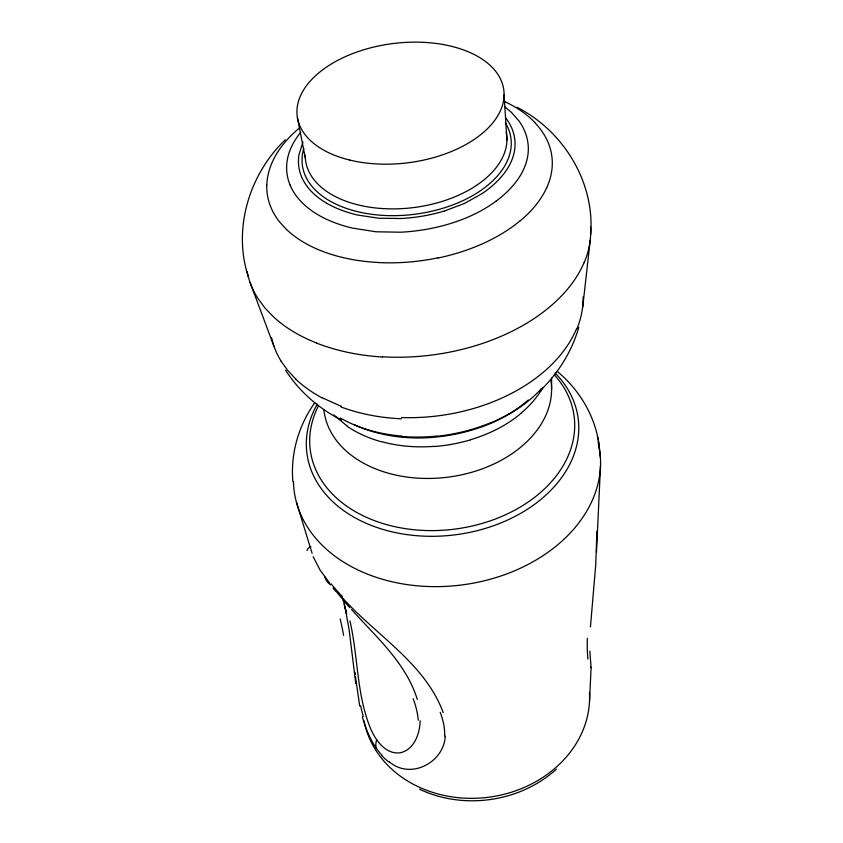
<?xml version="1.0" encoding="UTF-8"?>
<svg xmlns="http://www.w3.org/2000/svg" width="843" height="843" viewBox="0 0 843 843"><rect width="100%" height="100%" fill="white"/><g stroke="black" fill="none" stroke-linecap="round" stroke-linejoin="round"><path stroke-width="1.26" d="M589.542 700.775L591.091 667.487L589.826 651.123M590.648 234.691C595.01 182.13 563.419 130.939 516.991 107.251M590.448 626.95L595.759 564.462L596.907 531.248M596.496 551.754L600.49 466.137M420.141 720.744C419.877 733.6 414.261 749.785 400.13 752.82C385.936 754.548 376.147 741.039 371.004 729.595C356.452 695.201 358.254 656.876 349.95 620.954M582.671 307.505L590.216 240.244M445.252 736.181C443.903 762.673 410.541 779.933 389.508 761.977M591.091 667.656L590.585 667.171M578.793 327.274C571.828 351.552 558.066 373.681 539.783 391.068M302.974 142.035L298.938 154.817A110.77 66.428 -7.2 0 0 301.678 177.03C306.641 188.621 316.483 197.41 327.253 203.563M540.669 391.352L543.061 387.39M314.65 402.922C298.548 425.567 290.361 453.924 292.9 481.648M300.761 132.309C294.112 140.359 288.938 149.875 287.242 160.254A123.742 74.426 -7.1 0 0 290.118 185.133M285.292 139.78C249.233 174.29 232.531 228.959 248.39 277.01M556.369 769.216C520.078 802.136 463.819 810.176 419.593 789.269M520.816 413.523C506.158 425.789 488.677 434.324 470.426 439.73M496 201.224C480.499 212.647 462.544 220.381 444.029 225.397A124.501 74.953 -7.2 0 1 400.688 232.204L376.02 231.783L352.806 228.168A123.658 74.374 -7.1 0 1 318.443 215.049C306.462 208.052 295.545 198.147 290.108 185.133M444.598 210.95L464.514 203.426L481.869 193.742A111.676 66.882 -7.3 0 0 504.304 173.152C510.679 164.764 515.168 154.554 515.073 143.879A111.445 66.808 -7.2 0 0 506.896 119.516L505.515 117.683M434.303 446.358C416.537 447.707 398.497 446.358 381.31 441.574M432.301 437.454C413.049 438.887 393.502 437.391 374.861 432.238A129.548 89.063 -6.9 0 1 353.691 424.461M341.236 406.294L321.973 397.685M341.478 420.035C318.875 408.686 299.276 391.479 285.545 370.203M347.474 426.347L333.754 414.882M504.683 106.724L511.09 112.045L518.909 120.886A124.616 75.101 -7.4 0 1 528.108 144.532C529.488 157.662 524.43 170.655 516.633 181.034A124.764 75.122 -7.2 0 1 495.979 201.214M557.097 371.268C580.437 390.583 596.928 418.887 599.521 449.298M295.703 379.002L287.611 370.309L281.014 361.099M341.194 596.401C375.188 634.927 424.777 662.693 443.239 712.683M351.51 609.478C376.199 637.013 406.073 662.988 417.296 699.427M350.003 607.824L342.543 599.478M381.942 755.233C372.026 744.527 366.273 730.733 362.374 716.845M329.824 583.388L319.961 569.868L313.164 556.654M335.598 591.185L333.069 587.992M250.023 282.363L274.059 346.568M296.388 502.08L312.1 553.271M344.197 604.02L346.589 613.651L343.101 599.478M359.729 706.012L355.451 676.813M345.23 608.151L349.128 629.763L355.778 683.568M297.41 117.651L305.377 158.368M598.066 437.917L600.416 457.665M355.008 672.271L355.219 674.526M504.093 94.774L506.938 140.149M551.596 378.064L551.596 389.708M589.457 692.345A113.794 96.776 -7.2 0 1 488.213 797.278A113.794 96.776 -7.2 0 1 364.018 720.86M555.052 372.975A136.735 99.632 -7.2 0 1 455.842 534.736A136.735 99.632 -7.2 0 1 317.274 404.06M554.262 374.766A132.983 96.745 -7.2 0 1 455.873 528.972A132.983 96.745 -7.2 0 1 318.011 406.663M550.953 380.762A114.49 81.402 -7.2 0 1 447.781 477.191A114.49 81.402 -7.2 0 1 323.817 409.487M598.109 442.259A154.1 114.711 -7.2 0 1 462.185 584.905A154.1 114.711 -7.2 0 1 293.469 481.954M432.301 437.359A131.698 90.812 -7.1 0 0 477.475 428.339C493.155 423.281 508.044 415.715 521.185 405.778A131.835 91.139 -7.1 0 0 528.329 400.014M381.205 441.732A120.812 84.458 -8.1 0 1 347.348 426.442M470.489 439.867A121.75 84.015 -7.7 0 1 434.303 446.505M540.584 391.331A121.813 83.731 -7.7 0 1 520.7 413.46M281.077 361.089A153.595 101.666 -5 0 1 271.636 337.843M583.071 297.042A155.597 106.049 -8.6 0 1 576.865 328.981M576.464 328.918A159.475 109.063 -7.2 0 1 401.637 417.559M401.384 418.792A155.755 105.449 -6 0 1 340.741 406.842M321.868 397.77A153.584 101.908 -5.2 0 1 295.608 379.044M541.322 388.771A132.056 89.474 -7.5 0 1 534.736 395.399A133.468 90.19 -7.8 0 1 509.467 413.839M509.351 413.744A132.098 88.968 -8 0 1 491.3 422.649M491.184 422.491A133.468 89.906 -8 0 1 457.844 432.923A132.098 89.453 -7.9 0 1 436.748 436.316M436.727 436.084A133.689 90.844 -7.9 0 1 401.605 436.453M401.721 436.063A133.015 91.202 -8 0 1 340.33 417.98M506.2 132.045A101.35 60.538 -7.2 0 1 411.921 207.778A101.35 60.538 -7.2 0 1 305.271 155.27M505.41 122.92A105.154 63.014 -7.2 0 1 414.566 214.291A105.154 63.014 -7.2 0 1 303.807 148.41M266.778 185.207A142.035 86.861 -7.7 0 0 279.655 222.046L286.314 229.296A142.024 86.703 -7.6 0 0 325.071 252.278A142.994 86.892 -7.4 0 0 378.496 262.51M266.809 185.207A143.036 87.461 -7.5 0 1 278.19 151.329A144.069 88.23 -7.2 0 1 299.202 128.22M503.903 101.223A141.708 86.039 -6.8 0 1 534.884 122.509M534.725 122.572A142.056 86.112 -6.7 0 1 551.343 153.12A142.941 86.713 -6.9 0 1 546.707 187.736M546.685 187.736A143.911 87.219 -7.2 0 1 519.646 221.319M519.551 221.277A144.638 87.461 -7.4 0 1 438.054 258.021M437.981 257.832A143.921 87.071 -7.4 0 1 378.486 262.552M247.178 271.615A171.614 109.853 -7 0 0 257.568 297.927L264.744 307.758L273.617 317A171.603 109.875 -7.1 0 0 296.083 333.248A169.907 108.873 -7.1 0 0 316.631 343.027M590.543 226.978A172.267 110.507 -7.3 0 1 584.136 262.647M584.062 262.637A174.301 111.824 -7.2 0 1 382.469 356.81M382.416 356.989A172.372 110.612 -7.1 0 1 316.578 343.08M444.588 210.94A111.497 66.745 -7.2 0 1 400.72 218.516L378.739 218.232L358.001 215.102A110.696 66.334 -7.2 0 1 327.263 203.563M587.95 659.005A194.459 21.022 -78.6 0 1 587.35 638.351M376.263 748.152A34.036 16.849 -36.9 0 1 376.695 739.669M413.165 698.657A253.437 114.385 20.8 0 1 418.254 720.238M343.069 599.594A50.822 7.355 47.1 0 1 336.336 591.607M330.751 584.916A39.821 23.383 -37.6 0 1 324.945 577.097M389.455 762.357A67.893 39.147 79.2 0 1 381.805 755.686M440.204 712.303A214.417 100.054 16.6 0 1 444.672 736.034M342.258 596.465A77.092 17.893 43.1 0 1 331.141 583.883M340.203 618.973A279.813 85.301 -81.8 0 1 343.586 635.337M307.042 550.627A94.089 20.643 46.2 0 1 310.951 546.886M363.249 716.413A83.699 38.936 77.6 0 1 360.678 705.833M349.877 160.096A104.132 60.085 -7.2 0 0 504.082 93.689A104.132 60.085 -7.2 0 0 347.558 55.68A104.132 60.085 -7.2 0 0 349.877 160.096"/></g></svg>
